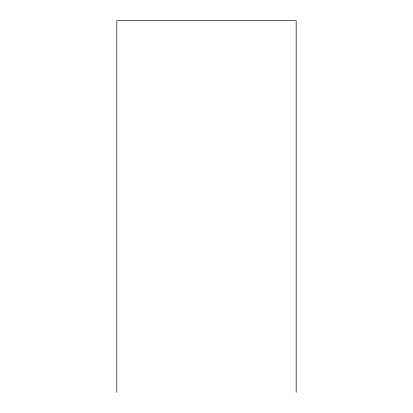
<?xml version="1.0" encoding="UTF-8"?>
<svg xmlns="http://www.w3.org/2000/svg" width="413" height="413" viewBox="0 0 413 413"><rect width="100%" height="100%" fill="white"/><g stroke="black" fill="none" stroke-linecap="round" stroke-linejoin="round"><path stroke-width="0.62" d="M296.173 392.35L296.173 20.65L116.827 20.65L116.827 392.35"/></g></svg>
